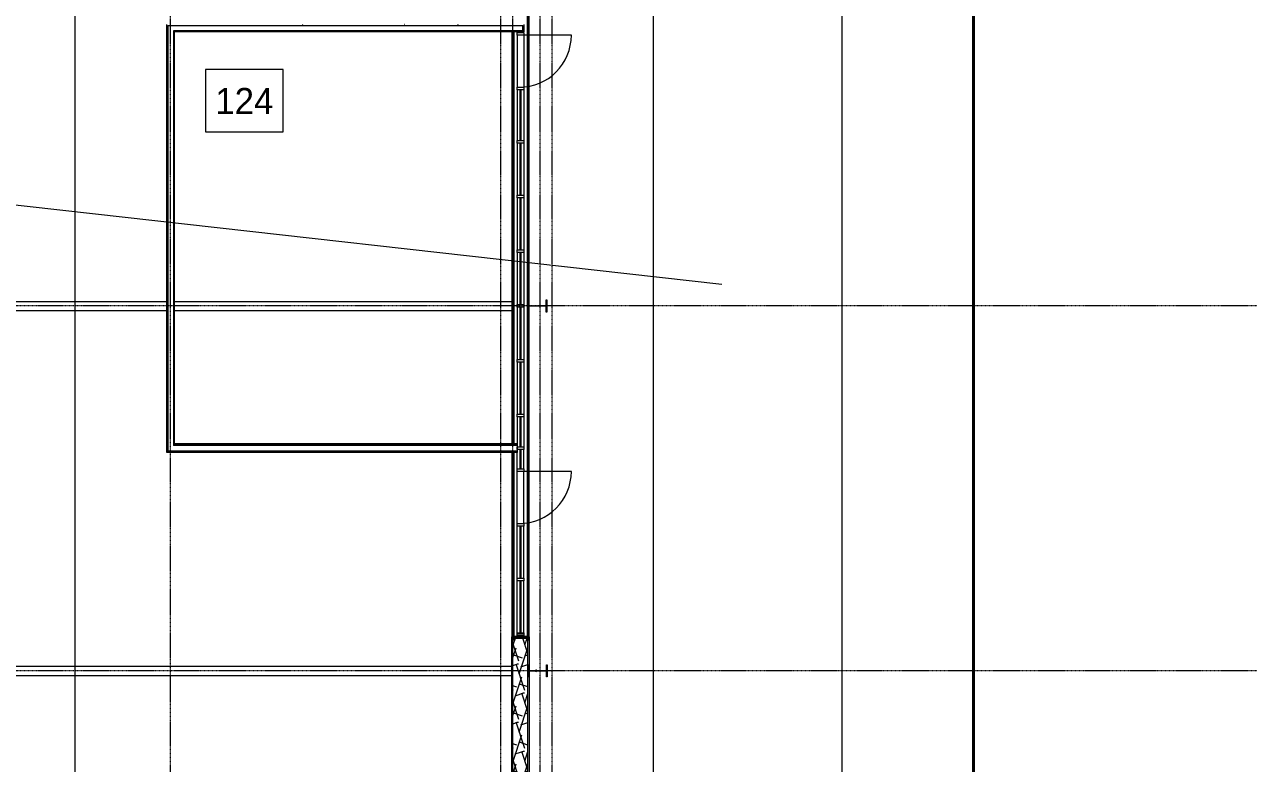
# Model space of a CAD drawing. Header units: inches. Extents: x 21035 to 27089, y -23277 to -20247.
# Drawn here: x 22459 to 23268, y -21688 to -21199 of the extents above; entities that cross this region are included whole.
import ezdxf

# ---------------------------------------------------------------- set-up
doc = ezdxf.new("R2010")
doc.units = ezdxf.units.IN
doc.header["$MEASUREMENT"] = 0
doc.linetypes.add('Grid Line 1_2_', pattern=[0.875, 0.5, -0.125, 0.125, -0.125])
for name, color, linetype, lineweight in [('A-ANNO-IDEN', 131, 'Continuous', 9), ('A-AREA-IDEN', 2, 'Continuous', 9), ('A-DOOR', 31, 'Continuous', 13), ('A-GLAZ-CURT', 52, 'Continuous', 13), ('A-GLAZ-CWMG', 51, 'Continuous', 13), ('A-WALL', 113, 'Continuous', 13), ('A-WALL-PATT', 111, 'Continuous', 25), ('G-ANNO-SYMB', 111, 'Continuous', 9), ('I-WALL', 2, 'Continuous', 13), ('S-BEAM', 12, 'Continuous', 13), ('S-COLS', 52, 'Continuous', 13), ('S-GRID', 1, 'Continuous', 9)]:
    doc.layers.add(name, color=color, linetype=linetype, lineweight=lineweight)
doc.styles.add('Century Gothic', font='GOTHIC.TTF', dxfattribs={"height": 17.245342})
pattern_1 = [(0, (0, 0), (61.44, 15.36), [2.534, -43.546, 2.534, -43.546, -245.76]), (0, (0, 0), (61.44, 15.36), [-92.16, 2.534, -89.626, 2.534, -43.546, -107.52]), (0, (0, 0), (61.44, 15.36), [-230.4, 2.534, -28.186, 2.534, -74.266]), (120, (23.04, 7.68), (-44.02215, 45.528601), [2.534, -43.546, 2.534, -43.546, -245.76]), (120, (23.04, 7.68), (-44.02215, 45.528601), [-92.16, 2.534, -89.626, 2.534, -43.546, -107.52]), (120, (23.04, 7.68), (-44.02215, 45.528601), [-230.4, 2.534, -28.186, 2.534, -74.266]), (240, (30.72, 38.4), (-17.41785, -60.888601), [2.534, -43.546, 2.534, -43.546, -245.76]), (240, (30.72, 38.4), (-17.41785, -60.888601), [-92.16, 2.534, -89.626, 2.534, -43.546, -107.52]), (240, (30.72, 38.4), (-17.41785, -60.888601), [-230.4, 2.534, -28.186, 2.534, -74.266])]

# ---------------------------------------------------------------- blocks, each defined once
blk = doc.blocks.new('W-Wide Flange - 2_-3_ deep-V13-RCP - First Floor')
at = {"layer": 'S-BEAM', "color": 8, "lineweight": 9}
for p, q in [((22084.14, -21623.3), (22084.2, -21623.3)), ((22084.2, -21623.3), (22084.2, -21625.04)), ((22084.2, -21623.3), (22085.21, -21623.3)), ((22084.2, -21627.57), (22084.2, -21629.3)), ((22084.23, -21625.93), (22085.17, -21625.93)), ((22085.17, -21626.68), (22084.23, -21626.68)), ((22085.21, -21623.3), (22085.26, -21623.3)), ((22085.21, -21625.04), (22085.21, -21623.3)), ((22085.21, -21629.3), (22085.21, -21627.57)), ((22085.26, -21623.3), (22085.26, -21629.3)), ((22085.26, -21623.3), (22780.64, -21623.3)), ((22084.2, -21629.3), (22084.14, -21629.3)), ((22084.2, -21629.3), (22085.21, -21629.3)), ((22085.26, -21629.3), (22085.21, -21629.3)), ((22085.26, -21629.3), (22780.64, -21629.3))]:
    blk.add_line(p, q, dxfattribs=at)
for centre, start_param, end_param in [((22084.23, -21625.04), 1.570796, 3.141593), ((22084.23, -21627.57), 0, 1.570796), ((22085.17, -21625.04), 3.141593, 4.712389), ((22085.17, -21627.57), 4.712389, 6.283185)]:
    blk.add_ellipse(centre, major_axis=(0, 0.89), ratio=0.041631, start_param=start_param, end_param=end_param, dxfattribs=at)
blk = doc.blocks.new('W-Wide Flange - 2_-3_ deep-V14-RCP - First Floor')
at = {"layer": 'S-BEAM', "color": 8, "lineweight": 9}
for p, q in [((22084.14, -21382.05), (22084.2, -21382.05)), ((22084.2, -21382.05), (22084.2, -21383.79)), ((22084.2, -21382.05), (22085.21, -21382.05)), ((22084.23, -21384.68), (22085.17, -21384.68)), ((22085.17, -21385.43), (22084.23, -21385.43)), ((22085.21, -21382.05), (22085.26, -21382.05)), ((22085.21, -21383.79), (22085.21, -21382.05)), ((22085.26, -21382.05), (22085.26, -21388.05)), ((22085.26, -21382.05), (22552.7, -21382.05)), ((22557.58, -21382.05), (22780.64, -21382.05)), ((22084.2, -21388.05), (22084.14, -21388.05)), ((22084.2, -21386.32), (22084.2, -21388.05)), ((22084.2, -21388.05), (22085.21, -21388.05)), ((22085.21, -21388.05), (22085.21, -21386.32)), ((22085.26, -21388.05), (22085.21, -21388.05)), ((22085.26, -21388.05), (22552.7, -21388.05)), ((22557.58, -21388.05), (22780.64, -21388.05))]:
    blk.add_line(p, q, dxfattribs=at)
for centre, start_param, end_param in [((22084.23, -21383.79), 1.570796, 3.141593), ((22084.23, -21386.32), 0, 1.570796), ((22085.17, -21383.79), 3.141593, 4.712389), ((22085.17, -21386.32), 4.712389, 6.283185)]:
    blk.add_ellipse(centre, major_axis=(0, 0.89), ratio=0.041631, start_param=start_param, end_param=end_param, dxfattribs=at)
blk = doc.blocks.new('Girt_C - 10_D-1401750-RCP - First Floor')
at = {"layer": 'S-BEAM', "color": 8, "lineweight": 9}
for p, q in [((22790.75, -21135.05), (22790.75, -21603.3)), ((22790.82, -21135.05), (22790.82, -21603.3)), ((22791.39, -21381.05), (22791.39, -21146.8)), ((22781.39, -21203.8), (22781.39, -21476.05)), ((22781.97, -21203.8), (22781.97, -21476.05)), ((22782.04, -21203.8), (22782.04, -21476.05)), ((22791.39, -21603.3), (22791.39, -21389.05)), ((22781.39, -21482.05), (22781.39, -21603.3)), ((22781.97, -21482.05), (22781.97, -21603.3)), ((22782.04, -21482.05), (22782.04, -21603.3))]:
    blk.add_line(p, q, dxfattribs=at)
blk = doc.blocks.new('columns and girder2 - one-V42-RCP - First Floor')
at = {"layer": 'S-BEAM', "color": 8, "lineweight": 9}
for p, q in [((-0.63, -338.22), (-0.63, -761.81)), ((0.62, -761.81), (0.62, -338.22)), ((-0.63, -761.81), (-0.63, -997.06)), ((-0.63, -761.81), (0.62, -761.81)), ((0.62, -997.06), (0.62, -761.81)), ((-0.63, -997.06), (-0.63, -1170.74)), ((-0.63, -997.06), (0.62, -997.06)), ((0.62, -1170.74), (0.62, -997.06))]:
    blk.add_line(p, q, dxfattribs=at)
blk = doc.blocks.new('Round Bar - 1_-1251515-RCP - First Floor')
at = {"layer": 'S-BEAM', "color": 8, "lineweight": 9}
for start_param, end_param in [(0, 3.141593), (3.141593, 6.283185)]:
    blk.add_ellipse((22796.77, -21626.3), major_axis=(0.5, 0), ratio=0.829527, start_param=start_param, end_param=end_param, dxfattribs=at)
blk = doc.blocks.new('Door_Single_Storefront - one-1371409-RCP - First Floor')
at = {"layer": 'A-DOOR', "color": 8, "lineweight": 9}
blk.add_line((-17.21875, 34.4375), (-17.21875, 0), dxfattribs=at)
blk.add_arc((-17.21875, 0), 34.4375, 360, 90, dxfattribs=at)
blk = doc.blocks.new('System Panel - Interior Glazing-1220306-RCP - First Floor')
at = {"layer": 'A-GLAZ-CURT', "color": 7}
for p, q in [((-17.21875, 0.5625), (-17.21875, 0.9375)), ((-17.21875, 0.9375), (17.21875, 0.9375)), ((17.21875, 0.5625), (-17.21875, 0.5625)), ((17.21875, 0.9375), (17.21875, 0.5625))]:
    blk.add_line(p, q, dxfattribs=at)
blk = doc.blocks.new('Rectangular Mullion - Interior 1_75_ x 4_5_-1835619-RCP - First Floor')
at = {"layer": 'A-GLAZ-CWMG', "color": 8, "lineweight": 9}
for p, q in [((22784.14, -21242.18), (22784.14, -21275.62)), ((22788.64, -21242.18), (22788.64, -21275.62))]:
    blk.add_line(p, q, dxfattribs=at)
blk = doc.blocks.new('Rectangular Mullion - Interior 1_75_ x 4_5_-1214729-RCP - First Floor')
at = {"layer": 'A-GLAZ-CWMG', "color": 8, "lineweight": 9}
for p, q in [((22784.14, -21277.37), (22784.14, -21311.8)), ((22788.64, -21277.37), (22788.64, -21311.8))]:
    blk.add_line(p, q, dxfattribs=at)
blk = doc.blocks.new('Rectangular Mullion - Interior 1_75_ x 4_5_-1835424-RCP - First Floor')
at = {"layer": 'A-GLAZ-CWMG', "color": 7}
for p, q in [((-1.75, 1.5), (0, 1.5)), ((-1.75, -3), (-1.75, 1.5)), ((0, 1.5), (0, -3)), ((0, -3), (-1.75, -3))]:
    blk.add_line(p, q, dxfattribs=at)
blk = doc.blocks.new('Rectangular Mullion - Interior 1_75_ x 4_5_-1220285-RCP - First Floor')
at = {"layer": 'A-GLAZ-CWMG', "color": 7}
for p, q in [((0.875, 1.5), (-0.875, 1.5)), ((-0.875, 1.5), (-0.875, -3)), ((0.875, -3), (0.875, 1.5)), ((-0.875, -3), (0.875, -3))]:
    blk.add_line(p, q, dxfattribs=at)
blk = doc.blocks.new('System Panel - Interior Glazing-1870418-RCP - First Floor')
at = {"layer": 'A-GLAZ-CURT', "color": 7}
for p, q in [((-9.94, 0.56), (-9.94, 0.94)), ((-9.94, 0.94), (9.94, 0.94)), ((9.94, 0.56), (-9.94, 0.56)), ((9.94, 0.94), (9.94, 0.56))]:
    blk.add_line(p, q, dxfattribs=at)
blk = doc.blocks.new('System Panel - Interior Glazing-1835623-RCP - First Floor')
at = {"layer": 'A-GLAZ-CURT', "color": 7}
for p, q in [((-16.71875, 0.5625), (-16.71875, 0.9375)), ((-16.71875, 0.9375), (16.71875, 0.9375)), ((16.71875, 0.5625), (-16.71875, 0.5625)), ((16.71875, 0.9375), (16.71875, 0.5625))]:
    blk.add_line(p, q, dxfattribs=at)
blk = doc.blocks.new('Rectangular Mullion - Interior 1_75_ x 4_5_-1835620-RCP - First Floor')
at = {"layer": 'A-GLAZ-CWMG', "color": 8, "lineweight": 9}
for p, q in [((22784.14, -21205.99), (22784.14, -21240.43)), ((22788.64, -21205.99), (22788.64, -21240.43))]:
    blk.add_line(p, q, dxfattribs=at)
blk = doc.blocks.new('Rectangular Mullion - Interior 1_75_ x 4_5_-1314720-RCP - First Floor')
at = {"layer": 'A-GLAZ-CWMG', "color": 7}
for p, q in [((0.875, 1.5), (-0.875, 1.5)), ((-0.875, 1.5), (-0.875, -3)), ((0.875, -3), (0.875, 1.5)), ((-0.875, -3), (0.875, -3))]:
    blk.add_line(p, q, dxfattribs=at)
blk = doc.blocks.new('Rectangular Mullion - Interior 1_75_ x 4_5_-1870417-RCP - First Floor')
at = {"layer": 'A-GLAZ-CWMG', "color": 8, "lineweight": 9}
for p, q in [((22784.14, -21458.3), (22784.14, -21476.05)), ((22788.64, -21458.3), (22788.64, -21478.18))]:
    blk.add_line(p, q, dxfattribs=at)
blk = doc.blocks.new('Rectangular Mullion - Interior 1_75_ x 4_5_-1220307-RCP - First Floor')
at = {"layer": 'A-GLAZ-CWMG', "color": 7}
for p, q in [((0, 1.5), (-1.75, 1.5)), ((-1.75, 1.5), (-1.75, -3)), ((0, -3), (0, 1.5)), ((-1.75, -3), (0, -3))]:
    blk.add_line(p, q, dxfattribs=at)
blk = doc.blocks.new('System Panel - Interior Glazing-1220293-RCP - First Floor')
at = {"layer": 'A-GLAZ-CURT', "color": 7}
for p, q in [((-17.21875, -0.9375), (-17.21875, -0.5625)), ((-17.21875, -0.5625), (17.21875, -0.5625)), ((17.21875, -0.9375), (-17.21875, -0.9375)), ((17.21875, -0.5625), (17.21875, -0.9375))]:
    blk.add_line(p, q, dxfattribs=at)
blk = doc.blocks.new('System Panel - Interior Glazing-1870824-RCP - First Floor')
at = {"layer": 'A-GLAZ-CURT', "color": 7}
for p, q in [((-17.21875, -0.9375), (-17.21875, -0.5625)), ((-17.21875, -0.5625), (17.21875, -0.5625)), ((17.21875, -0.9375), (-17.21875, -0.9375)), ((17.21875, -0.5625), (17.21875, -0.9375))]:
    blk.add_line(p, q, dxfattribs=at)
blk = doc.blocks.new('Rectangular Mullion - Interior 1_75_ x 4_5_-1179490-RCP - First Floor')
at = {"layer": 'A-GLAZ-CWMG', "color": 8, "lineweight": 9}
for p, q in [((24604.89, -22362.3), (24570.45, -22362.3)), ((24604.89, -22366.8), (24570.45, -22366.8))]:
    blk.add_line(p, q, dxfattribs=at)
blk = doc.blocks.new('Rectangular Mullion - Interior 1_75_ x 4_5_-1220290-RCP - First Floor')
at = {"layer": 'A-GLAZ-CWMG', "color": 7}
for p, q in [((0.875, 3), (-0.875, 3)), ((-0.875, 3), (-0.875, -1.5)), ((0.875, -1.5), (0.875, 3)), ((-0.875, -1.5), (0.875, -1.5))]:
    blk.add_line(p, q, dxfattribs=at)
blk = doc.blocks.new('Door_Single_Storefront - one-1371407-RCP - First Floor')
at = {"layer": 'A-DOOR', "color": 8, "lineweight": 9}
blk.add_line((-17.21875, 34.4375), (-17.21875, 0), dxfattribs=at)
blk.add_arc((-17.21875, 0), 34.4375, 360, 90, dxfattribs=at)
blk = doc.blocks.new('Rectangular Mullion - Interior 1_75_ x 4_5_-1870737-RCP - First Floor')
at = {"layer": 'A-GLAZ-CWMG', "color": 8, "lineweight": 9}
for p, q in [((22784.14, -21492.74), (22784.14, -21482.05)), ((22788.64, -21492.74), (22788.64, -21479.93))]:
    blk.add_line(p, q, dxfattribs=at)
blk = doc.blocks.new('Rectangular Mullion - Interior 1_75_ x 4_5_-1869799-RCP - First Floor')
at = {"layer": 'A-GLAZ-CWMG', "color": 7}
for p, q in [((-1.75, 3), (0, 3)), ((-1.75, -1.5), (-1.75, 3)), ((0, 3), (0, -1.5)), ((0, -1.5), (-1.75, -1.5))]:
    blk.add_line(p, q, dxfattribs=at)
blk = doc.blocks.new('System Panel - Interior Glazing-1870739-RCP - First Floor')
at = {"layer": 'A-GLAZ-CURT', "color": 7}
for p, q in [((-6.41, -0.94), (-6.41, -0.56)), ((-6.41, -0.56), (6.41, -0.56)), ((6.41, -0.94), (-6.41, -0.94)), ((6.41, -0.56), (6.41, -0.94))]:
    blk.add_line(p, q, dxfattribs=at)

msp = doc.modelspace()

# ---------------------------------------------------------------- hatches: boundary and pattern name
at = {"layer": 'A-WALL-PATT', "lineweight": 9}
h = msp.add_hatch(dxfattribs=at)
h.set_pattern_fill('FP_10', color=8, style=0, pattern_type=2)
h.set_pattern_definition(pattern_1)
h.paths.add_polyline_path([(22552.70273, -21480.80281), (22553.32773, -21480.80281), (22553.32773, -21198.92781), (22552.70273, -21198.92781), (22552.70273, -21476.05281)], flags=0)
h.paths.add_polyline_path([(22553.32773, -21135.17781), (22553.32773, -20899.55281), (22552.70273, -20899.55281), (22552.70273, -21135.17781)], flags=0)
h = msp.add_hatch(dxfattribs=at)
h.set_pattern_fill('FP_10', color=8, style=0, pattern_type=2)
h.set_pattern_definition(pattern_1)
h.paths.add_polyline_path([(22557.57773, -21476.05281), (22557.57773, -21203.17781), (22556.95273, -21203.17781), (22556.95273, -21476.05281)], flags=0)
h.paths.add_polyline_path([(22556.95273, -21130.92781), (22557.57773, -21130.92781), (22557.57773, -20899.55281), (22553.32773, -20899.55281), (22553.32773, -20900.17781), (22556.95273, -20900.17781), (22556.95273, -21097.22388)], flags=0)
h = msp.add_hatch(dxfattribs=at)
h.set_pattern_fill('FP_10', color=8, style=0, pattern_type=2)
h.set_pattern_definition(pattern_1)
h.paths.add_polyline_path([(22788.01423, -21199.55281), (22788.63923, -21199.55281), (22788.63923, -21198.92781), (22553.32773, -21198.92781), (22553.32773, -21199.55281), (22714.23938, -21199.55281)], flags=0)
h = msp.add_hatch(dxfattribs=at)
h.set_pattern_fill('FP_10', color=8, style=0, pattern_type=2)
h.set_pattern_definition(pattern_1)
h.paths.add_polyline_path([(22557.57773, -21203.80281), (22788.63923, -21203.80281), (22788.63923, -21199.55281), (22788.01423, -21199.55281), (22788.01423, -21203.17781), (22557.57773, -21203.17781)], flags=0)
h = msp.add_hatch(dxfattribs=at)
h.set_pattern_fill('FP_10', color=8, style=0, pattern_type=2)
h.set_pattern_definition(pattern_1)
h.paths.add_polyline_path([(22573.86838, -21481.42781), (22784.13923, -21481.42781), (22784.13923, -21480.80281), (22552.70273, -21480.80281), (22552.70273, -21481.42781)], flags=0)
h = msp.add_hatch(dxfattribs=at)
h.set_pattern_fill('FP_10', color=8, style=0, pattern_type=2)
h.set_pattern_definition(pattern_1)
h.paths.add_polyline_path([(22784.13923, -21476.67781), (22784.13923, -21476.05281), (22556.95273, -21476.05281), (22556.95273, -21476.67781), (22714.23938, -21476.67781)], flags=0)
h = msp.add_hatch(dxfattribs=at)
h.set_pattern_fill('FP_10', color=8, style=0, pattern_type=2)
h.set_pattern_definition(pattern_1)
h.paths.add_polyline_path([(22784.13923, -21477.30281), (22784.13923, -21476.67781), (22556.95273, -21476.67781), (22556.95273, -21477.30281), (22714.23938, -21477.30281)], flags=0)
h = msp.add_hatch(dxfattribs=at)
h.set_pattern_fill('FP_11', color=8, style=0, pattern_type=2)
h.set_pattern_definition([(161.57, (0.96, 0.96), (-7.6802237, -0.0009796), [0, -54.643, 6.067, 0]), (18.43, (-0.96, 0.96), (-7.6802237, 0.0009796), [0, -54.643, 6.067, 0]), (108.43, (0.96, 0.96), (3.8382953, -19.20136532), [18.211, -42.499]), (71.57, (-0.96, 0.96), (3.8382953, 19.20136532), [18.211, -42.499])])
h.paths.add_polyline_path([(22784.42488, -21850.80281), (22791.38923, -21850.80281), (22791.38923, -21604.66981), (22781.38923, -21604.66981), (22781.38923, -21850.80281)], flags=0)
at = {"layer": 'S-COLS', "lineweight": 9}
h = msp.add_hatch(dxfattribs=at)
h.set_pattern_fill('FP_8', color=8, style=0, pattern_type=2)
h.set_pattern_definition([(45, (0, 0), (-19.00703, 19.00703), []), (45, (0, 28.8), (-19.00703, 19.00703), [])])
h.paths.add_polyline_path([(22791.82382, -21389.05281), (22791.82382, -21385.88875), (22792.02633, -21385.39985), (22792.51523, -21385.19734), (22802.76523, -21385.19734), (22803.25412, -21385.39985), (22803.45663, -21385.88875), (22803.45663, -21389.05281), (22803.89023, -21389.05281), (22803.89023, -21381.05281), (22803.45663, -21381.05281), (22803.45663, -21384.21687), (22803.25412, -21384.70577), (22802.76523, -21384.90828), (22792.51523, -21384.90828), (22792.02633, -21384.70577), (22791.82382, -21384.21687), (22791.82382, -21381.05281), (22791.39023, -21381.05281), (22791.39023, -21389.05281)], flags=0)

# ---------------------------------------------------------------- linework, layer by layer
at = {"layer": 'A-ANNO-IDEN', "color": 163}
msp.add_line((22919.57471, -21370.87044), (21544.31796, -21216.61574), dxfattribs=at)
at = {"layer": 'A-AREA-IDEN', "flags": 128}
msp.add_lwpolyline([(22578.17616, -21228.71925), (22578.17616, -21269.86211), (22629.59616, -21269.86211), (22629.59616, -21228.71925)], close=True, dxfattribs=at)
at = {"layer": 'A-WALL', "color": 7}
for p, q in [((22553.32773, -21199.55281), (22553.32773, -21480.80281)), ((22553.32773, -21199.55281), (22788.01423, -21199.55281)), ((22788.01423, -21203.17781), (22788.01423, -21199.55281)), ((22788.01423, -21203.17781), (22556.95273, -21203.17781)), ((22556.95273, -21203.17781), (22556.95273, -21477.30281)), ((22552.70273, -21480.80281), (22784.13923, -21480.80281)), ((22784.13923, -21481.42781), (22552.70273, -21481.42781)), ((22784.13923, -21476.67781), (22556.95273, -21476.67781)), ((22784.13923, -21477.30281), (22556.95273, -21477.30281)), ((22781.38923, -21604.66981), (22791.38923, -21604.66981)), ((22781.38923, -21850.80281), (22781.38923, -21604.66981)), ((22791.38923, -21850.80281), (22791.38923, -21604.66981))]:
    msp.add_line(p, q, dxfattribs=at)
at = {"layer": 'G-ANNO-SYMB'}
for p, q in [((22491.854, -20364.36945), (22491.854, -23160.91859)), ((22874.1556, -20363.10083), (22874.1556, -23159.64997)), ((22998.96338, -20606.81597), (22998.96338, -23159.64997))]:
    msp.add_line(p, q, dxfattribs=at)
at = {"layer": 'I-WALL', "color": 8, "lineweight": 9}
for p, q in [((22792.13923, -21384.75253), (22792.13923, -21146.80281)), ((22780.63923, -21203.80281), (22780.63923, -21476.05281)), ((22792.13923, -21603.91981), (22792.13923, -21385.35309)), ((22780.63923, -21482.05281), (22780.63923, -21603.91981))]:
    msp.add_line(p, q, dxfattribs=at)
at = {"layer": 'I-WALL', "color": 7}
for p, q in [((22552.70273, -21482.05281), (22552.70273, -21198.92781)), ((22788.63923, -21198.92781), (22788.63923, -21203.80281)), ((22788.63923, -21203.80281), (22557.57773, -21203.80281)), ((22557.57773, -21203.80281), (22557.57773, -21476.05281)), ((22784.13923, -21482.05281), (22552.70273, -21482.05281)), ((22557.57773, -21476.05281), (22784.13923, -21476.05281)), ((22784.13923, -21476.05281), (22784.13923, -21482.05281)), ((22780.63923, -21851.55281), (22780.63923, -21603.91981)), ((22780.63923, -21603.91981), (22792.13923, -21603.91981)), ((22792.13923, -21603.91981), (22792.13923, -22276.55281))]:
    msp.add_line(p, q, dxfattribs=at)
at = {"layer": 'S-COLS', "color": 7}
for p, q in [((22791.39023, -21389.05281), (22791.39023, -21381.05281)), ((22791.39023, -21381.05281), (22791.82382, -21381.05281)), ((22791.82382, -21381.05281), (22791.82382, -21384.21687)), ((22791.82382, -21385.88875), (22791.82382, -21389.05281)), ((22792.51523, -21384.90828), (22802.76523, -21384.90828)), ((22802.76523, -21385.19734), (22792.51523, -21385.19734)), ((22803.45663, -21384.21687), (22803.45663, -21381.05281)), ((22803.45663, -21381.05281), (22803.89023, -21381.05281)), ((22803.45663, -21389.05281), (22803.45663, -21385.88875)), ((22803.89023, -21381.05281), (22803.89023, -21389.05281)), ((22791.82382, -21389.05281), (22791.39023, -21389.05281)), ((22803.89023, -21389.05281), (22803.45663, -21389.05281)), ((22781.38923, -21606.19281), (22781.38923, -21603.30281)), ((22781.38923, -21603.30281), (22791.38923, -21603.30281)), ((22782.13059, -21603.82881), (22781.82523, -21605.75681)), ((22790.64786, -21603.82881), (22782.13059, -21603.82881)), ((22790.95323, -21605.75681), (22790.64786, -21603.82881)), ((22791.38923, -21603.30281), (22791.38923, -21606.19281)), ((22791.39023, -21630.30281), (22791.39023, -21622.30281)), ((22791.39023, -21622.30281), (22791.82382, -21622.30281)), ((22791.82382, -21622.30281), (22791.82382, -21625.46687)), ((22791.82382, -21627.13875), (22791.82382, -21630.30281)), ((22792.51523, -21626.15828), (22796.3374, -21626.15828)), ((22796.26526, -21626.44734), (22792.51523, -21626.44734)), ((22797.19306, -21626.15828), (22803.01523, -21626.15828)), ((22803.01523, -21626.44734), (22797.26519, -21626.44734)), ((22803.70663, -21625.46687), (22803.70663, -21622.30281)), ((22803.70663, -21622.30281), (22804.14023, -21622.30281)), ((22803.70663, -21630.30281), (22803.70663, -21627.13875)), ((22804.14023, -21622.30281), (22804.14023, -21630.30281)), ((22791.82382, -21630.30281), (22791.39023, -21630.30281)), ((22804.14023, -21630.30281), (22803.70663, -21630.30281))]:
    msp.add_line(p, q, dxfattribs=at)
for centre, radius, start, end in [((22792.51523, -21384.21687), 0.69141, 180, 270), ((22792.51523, -21385.88875), 0.69141, 90, 180), ((22802.76523, -21384.21687), 0.69141, 270, 0), ((22802.76523, -21385.88875), 0.69141, 0, 90), ((22781.38923, -21605.75681), 0.436, 270.00000001, 0.00000001), ((22791.38923, -21605.75681), 0.436, 180.00000001, 270.00000001), ((22792.51523, -21625.46687), 0.69141, 180, 270), ((22792.51523, -21627.13875), 0.69141, 90, 180), ((22803.01523, -21625.46687), 0.69141, 270, 0), ((22803.01523, -21627.13875), 0.69141, 0, 90)]:
    msp.add_arc(centre, radius, start, end, dxfattribs=at)
at = {"layer": 'S-GRID', "linetype": 'Grid Line 1_2_'}
for p, q in [((22555.14023, -23227.3711), (22555.14023, -20361.60083)), ((22773.39023, -23227.3711), (22773.39023, -20361.60083)), ((22781.39023, -23227.3711), (22781.39023, -20361.60083)), ((22781.39023, -23227.3711), (22781.39023, -20361.60083)), ((22791.39023, -23227.3711), (22791.39023, -20361.60083)), ((22799.39023, -23227.3711), (22799.39023, -20361.60083)), ((22799.39023, -23227.3711), (22799.39023, -20361.60083)), ((22807.39023, -23227.3711), (22807.39023, -20361.60083)), ((23085.89023, -23227.3711), (23085.89023, -20361.60083)), ((23085.89023, -23227.3711), (23085.89023, -20361.60083)), ((26557.32365, -21385.05281), (21678.63847, -21385.05281)), ((26557.32365, -21385.05281), (21678.63847, -21385.05281)), ((26557.32365, -21626.30281), (21678.63847, -21626.30281)), ((26557.32365, -21626.30281), (21678.63847, -21626.30281))]:
    msp.add_line(p, q, dxfattribs=at)

# ---------------------------------------------------------------- block references
at = {"layer": 'A-DOOR', "color": 8, "lineweight": 9, "rotation": 270}
for name, p in [('Door_Single_Storefront - one-1371409-RCP - First Floor', (22785.63923, -21223.20906)), ('Door_Single_Storefront - one-1371407-RCP - First Floor', (22785.63923, -21511.70906))]:
    msp.add_blockref(name, p, dxfattribs=at)
at = {"layer": 'A-GLAZ-CURT', "color": 8, "lineweight": 9}
for name, p, rotation in [('System Panel - Interior Glazing-1835623-RCP - First Floor', (22785.63923, -21258.89656), 270), ('System Panel - Interior Glazing-1220306-RCP - First Floor', (22785.63923, -21294.58406), 270), ('System Panel - Interior Glazing-1220306-RCP - First Floor', (22785.63923, -21330.77156), 270), ('System Panel - Interior Glazing-1220306-RCP - First Floor', (22785.63923, -21366.95906), 270), ('System Panel - Interior Glazing-1220306-RCP - First Floor', (22785.63923, -21403.14656), 270), ('System Panel - Interior Glazing-1220306-RCP - First Floor', (22785.63923, -21439.33406), 270), ('System Panel - Interior Glazing-1870418-RCP - First Floor', (22785.63923, -21468.24031), 270), ('System Panel - Interior Glazing-1870739-RCP - First Floor', (22785.63923, -21486.33406), 90), ('System Panel - Interior Glazing-1870824-RCP - First Floor', (22785.63923, -21547.89656), 90), ('System Panel - Interior Glazing-1220293-RCP - First Floor', (22785.63923, -21584.08406), 90)]:
    msp.add_blockref(name, p, dxfattribs=dict(at, rotation=rotation))
at = {"layer": 'A-GLAZ-CWMG', "color": 8, "lineweight": 9}
for name, p, rotation in [('Rectangular Mullion - Interior 1_75_ x 4_5_-1835424-RCP - First Floor', (22785.63923, -21204.24031), 90), ('Rectangular Mullion - Interior 1_75_ x 4_5_-1179490-RCP - First Floor', (45150.94204, 3075.96241), 270), ('Rectangular Mullion - Interior 1_75_ x 4_5_-1179490-RCP - First Floor', (45150.94204, 3039.77491), 270), ('Rectangular Mullion - Interior 1_75_ x 4_5_-1179490-RCP - First Floor', (45150.94204, 3003.58741), 270), ('Rectangular Mullion - Interior 1_75_ x 4_5_-1869799-RCP - First Floor', (22785.63923, -21603.30281), 270)]:
    msp.add_blockref(name, p, dxfattribs=dict(at, rotation=rotation))
for name, p in [('Rectangular Mullion - Interior 1_75_ x 4_5_-1835620-RCP - First Floor', (0, 0)), ('Rectangular Mullion - Interior 1_75_ x 4_5_-1835619-RCP - First Floor', (0, 0)), ('Rectangular Mullion - Interior 1_75_ x 4_5_-1214729-RCP - First Floor', (0, 0)), ('Rectangular Mullion - Interior 1_75_ x 4_5_-1214729-RCP - First Floor', (0, -36.1875)), ('Rectangular Mullion - Interior 1_75_ x 4_5_-1214729-RCP - First Floor', (0, -72.375)), ('Rectangular Mullion - Interior 1_75_ x 4_5_-1214729-RCP - First Floor', (0, -108.5625)), ('Rectangular Mullion - Interior 1_75_ x 4_5_-1214729-RCP - First Floor', (0, -144.75)), ('Rectangular Mullion - Interior 1_75_ x 4_5_-1870417-RCP - First Floor', (0, 0)), ('Rectangular Mullion - Interior 1_75_ x 4_5_-1870737-RCP - First Floor', (0, 0))]:
    msp.add_blockref(name, p, dxfattribs=at)
at = {"layer": 'A-GLAZ-CWMG', "color": 8, "lineweight": 9, "extrusion": (0, 0, -1)}
for name, p, rotation in [('Rectangular Mullion - Interior 1_75_ x 4_5_-1314720-RCP - First Floor', (-22785.63923, -21241.30281), 270), ('Rectangular Mullion - Interior 1_75_ x 4_5_-1220285-RCP - First Floor', (-22785.63923, -21276.49031), 270), ('Rectangular Mullion - Interior 1_75_ x 4_5_-1220285-RCP - First Floor', (-22785.63923, -21312.67781), 270), ('Rectangular Mullion - Interior 1_75_ x 4_5_-1220285-RCP - First Floor', (-22785.63923, -21348.86531), 270), ('Rectangular Mullion - Interior 1_75_ x 4_5_-1220285-RCP - First Floor', (-22785.63923, -21385.05281), 270), ('Rectangular Mullion - Interior 1_75_ x 4_5_-1220285-RCP - First Floor', (-22785.63923, -21421.24031), 270), ('Rectangular Mullion - Interior 1_75_ x 4_5_-1220285-RCP - First Floor', (-22785.63923, -21457.42781), 270), ('Rectangular Mullion - Interior 1_75_ x 4_5_-1220307-RCP - First Floor', (-22785.63923, -21479.92781), 270), ('Rectangular Mullion - Interior 1_75_ x 4_5_-1220290-RCP - First Floor', (-22785.63923, -21493.61531), 90), ('Rectangular Mullion - Interior 1_75_ x 4_5_-1220290-RCP - First Floor', (-22785.63923, -21529.80281), 90), ('Rectangular Mullion - Interior 1_75_ x 4_5_-1220290-RCP - First Floor', (-22785.63923, -21565.99031), 90), ('Rectangular Mullion - Interior 1_75_ x 4_5_-1220290-RCP - First Floor', (-22785.63923, -21602.17781), 90)]:
    msp.add_blockref(name, p, dxfattribs=dict(at, rotation=rotation))
at = {"layer": 'S-BEAM', "color": 8, "lineweight": 9}
for name in ['Girt_C - 10_D-1401750-RCP - First Floor', 'W-Wide Flange - 2_-3_ deep-V14-RCP - First Floor', 'W-Wide Flange - 2_-3_ deep-V13-RCP - First Floor', 'Round Bar - 1_-1251515-RCP - First Floor']:
    msp.add_blockref(name, (0, 0), dxfattribs=at)
at = {"layer": 'S-BEAM', "color": 8, "lineweight": 9, "rotation": 180}
msp.add_blockref('columns and girder2 - one-V42-RCP - First Floor', (23085.89023, -22360.05281), dxfattribs=at)

# ---------------------------------------------------------------- texts
at = {"layer": 'A-AREA-IDEN', "insert": (22603.88616, -21240.90248), "char_height": 17.245342, "width": 47.304, "attachment_point": 2, "line_spacing_factor": 0.984117, "style": 'Century Gothic'}
msp.add_mtext('124', dxfattribs=at)

doc.saveas('drawing.dxf')
